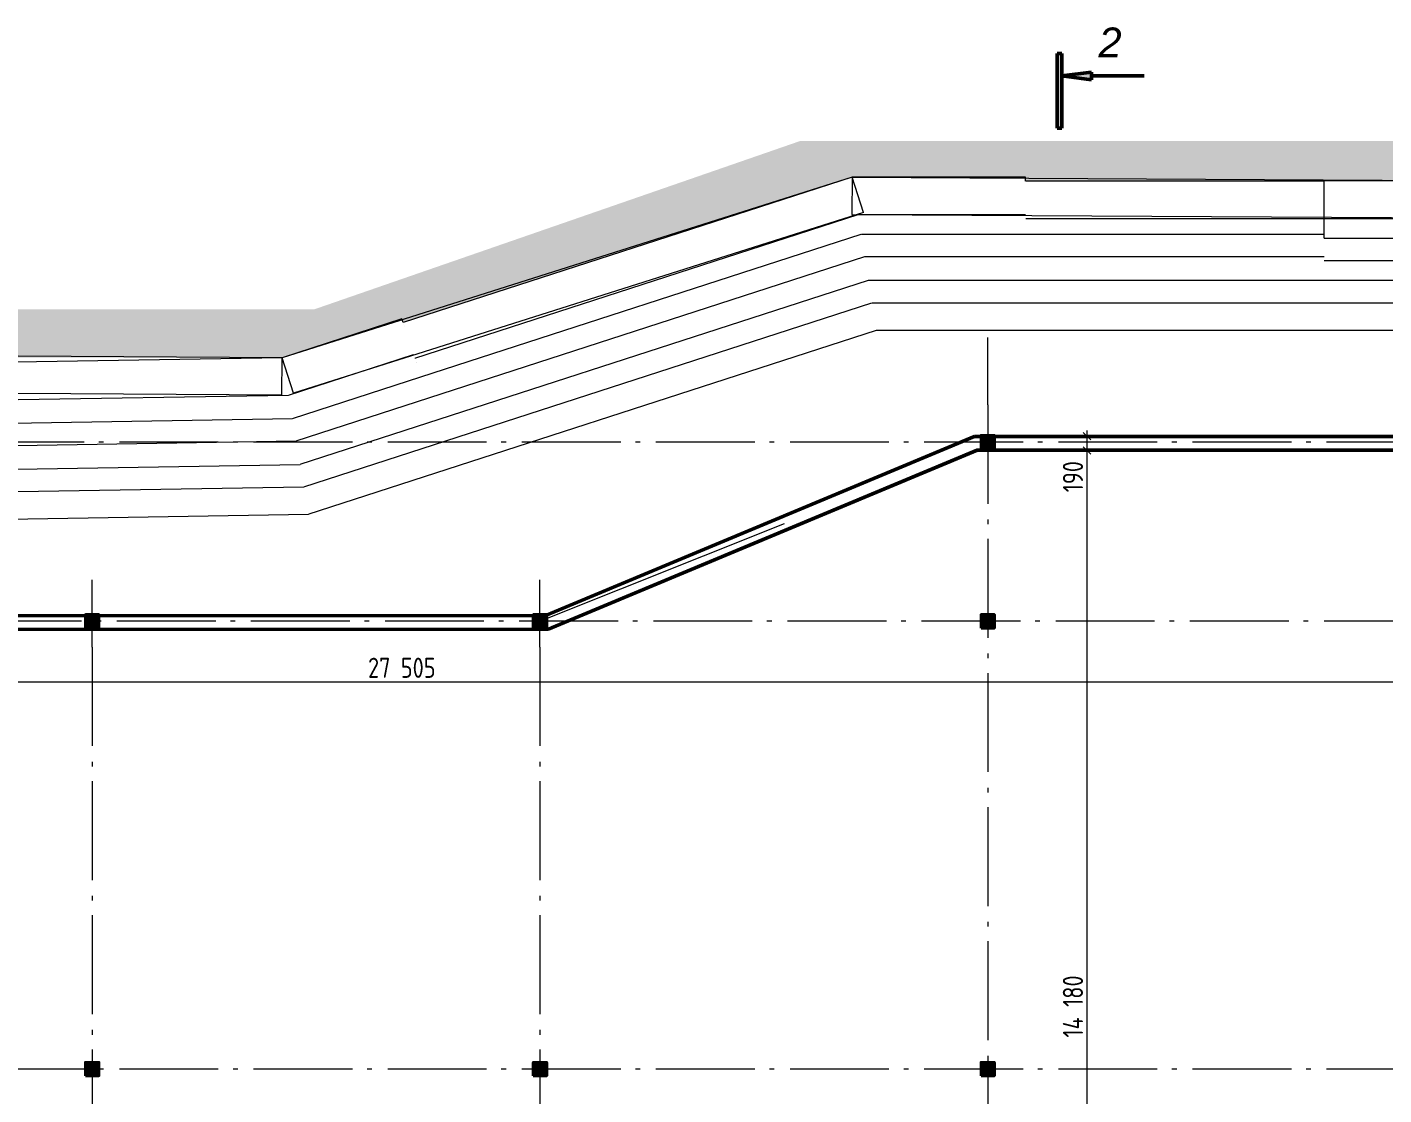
# Model space of a CAD drawing. Header units: millimetres. Extents: x -61690 to 288735, y 32617 to 77592.
# Drawn here: x -34143 to -15964, y 63110 to 77418 of the extents above; entities that cross this region are included whole.
import ezdxf
from ezdxf.enums import TextEntityAlignment as Align

# ---------------------------------------------------------------- set-up
doc = ezdxf.new("R2010")
doc.units = ezdxf.units.MM
doc.header["$MEASUREMENT"] = 0
doc.set_wipeout_variables(frame=1)
for name, pattern in [('Double Dashed', [1797.222233, 1325, -211.666656, 63.333344, -197.222233]), ('Wipeout_Contour', [1000, 0, -1000]), ('Штрихпунктирная', [6702.777624, 3527.777672, -1763.888836, 0, -1411.111116])]:
    doc.linetypes.add(name, pattern=pattern)
for name, color, linetype in [('колонны', 7, 'Continuous'), ('оси', 7, 'Continuous'), ('подп стены Инжзащита', 7, 'Continuous'), ('размеры внутр', 7, 'Continuous'), ('разрезы', 7, 'Continuous'), ('стены наруж', 7, 'Continuous')]:
    doc.layers.add(name, color=color, linetype=linetype)
for name, color, linetype, lineweight in [('колонны_Ном._пера__94', 252, 'Continuous', 13), ('колонны_Ном._пера__99', 7, 'Continuous', 40), ('оси_Ном._пера__96', 7, 'Continuous', 13), ('оси_Ном._пера__97', 7, 'Continuous', 20), ('подп стены Инжзащита_Ном._пера__96', 7, 'Continuous', 13), ('размеры внутр_Ном._пера__51', 98, 'Continuous', 50), ('размеры внутр_Ном._пера__96', 7, 'Continuous', 13), ('разрезы_Ном._пера__100', 7, 'Continuous', 50), ('разрезы_Ном._пера__96', 7, 'Continuous', 13), ('разрезы_Ном._пера__97', 7, 'Continuous', 20), ('стены наруж_Ном._пера__96', 7, 'Continuous', 13), ('стены наруж_Ном._пера__99', 7, 'Continuous', 40), ('штриховка_Ном._пера__95', 251, 'Continuous', 13)]:
    doc.layers.add(name, color=color, linetype=linetype, lineweight=lineweight)
doc.styles.add('СГЕНЕРИР_СТИЛЬ_2', font='gost_2_304-81_type.ttf')
doc.styles.add('СГЕНЕРИР_СТИЛЬ_5', font='ariali.ttf')
doc.dimstyles.new('СГЕНЕРИР_СТИЛЬ__4', dxfattribs={"dimtxt": 270.000005, "dimasz": 95, "dimexe": 0.18, "dimexo": 300, "dimgap": 0.09, "dimtad": 1, "dimdec": 0, "dimzin": 0, "dimdsep": 46, "dimtxsty": 'СГЕНЕРИР_СТИЛЬ_2', "dimblk": 'ARROWHEAD_6', "dimblk1": 'ARROWHEAD_6', "dimblk2": 'ARROWHEAD_6', "dimcen": 0.09, "dimclrd": 7, "dimclre": 7, "dimclrt": 98, "dimadec": 0, "dimazin": 0, "dimtfac": 1, "dimtdec": 4, "dimtmove": 0, "dimatfit": 3, "dimfxl": 1, "dimtolj": 1, "dimtzin": 0, "dimarcsym": 0})
doc.dimstyles.new('СГЕНЕРИР_СТИЛЬ__6', dxfattribs={"dimtxt": 270.000005, "dimasz": 95, "dimexe": 0.18, "dimexo": 300, "dimgap": 0.09, "dimtad": 1, "dimtih": 1, "dimtoh": 1, "dimdec": 0, "dimzin": 0, "dimdsep": 46, "dimtxsty": 'СГЕНЕРИР_СТИЛЬ_2', "dimblk": 'ARROWHEAD_6', "dimblk1": 'ARROWHEAD_6', "dimblk2": 'ARROWHEAD_6', "dimcen": 0.09, "dimclrd": 7, "dimclre": 7, "dimclrt": 98, "dimadec": 0, "dimazin": 0, "dimtfac": 1, "dimtdec": 4, "dimtmove": 0, "dimatfit": 3, "dimfxl": 1, "dimtolj": 1, "dimtzin": 0, "dimarcsym": 0})

# ---------------------------------------------------------------- blocks, each defined once
blk = doc.blocks.new('Стена_40_2', base_point=(23236, 73356))
at = {"color": 254, "linetype": 'Wipeout_Contour', "lineweight": 0, "ltscale": 308246.418521}
blk.add_wipeout([(-22764, 73356), (23236, 73356), (23284, 73725), (-22823, 73725)], dxfattribs=at).dxf.layer = 'подп стены Инжзащита'
at = {"layer": 'подп стены Инжзащита_Ном._пера__96', "linetype": 'Continuous', "flags": 128}
blk.add_lwpolyline([(-22764, 73356), (23236, 73356)], dxfattribs=at)
at = {"color": 254, "linetype": 'Wipeout_Contour', "lineweight": 0, "ltscale": 309986.532495}
blk.add_wipeout([(-22823, 73725), (23284, 73725), (23351, 74228), (-22902, 74228)], dxfattribs=at).dxf.layer = 'подп стены Инжзащита'
at = {"layer": 'подп стены Инжзащита_Ном._пера__96', "linetype": 'Continuous'}
blk.add_line((-22823, 73725), (23284, 73725), dxfattribs=at)
at = {"layer": 'подп стены Инжзащита_Ном._пера__96', "linetype": 'Continuous', "flags": 128}
blk.add_lwpolyline([(23351, 74228), (-22902, 74228)], dxfattribs=at)
blk = doc.blocks.new('Стена_42_2', base_point=(-22764, 73356))
at = {"color": 254, "linetype": 'Wipeout_Contour', "lineweight": 0, "ltscale": 308591.389983}
blk.add_wipeout([(-30375, 70889), (-22764, 73356), (-22823, 73725), (-30436, 71257)], dxfattribs=at).dxf.layer = 'подп стены Инжзащита'
at = {"color": 254, "linetype": 'Wipeout_Contour', "lineweight": 0, "ltscale": 310322.122698}
blk.add_wipeout([(-30436, 71257), (-22823, 73725), (-22902, 74228), (-30519, 71759)], dxfattribs=at).dxf.layer = 'подп стены Инжзащита'
at = {"layer": 'подп стены Инжзащита_Ном._пера__96', "linetype": 'Continuous'}
blk.add_line((-30436, 71257), (-22823, 73725), dxfattribs=at)
at = {"layer": 'подп стены Инжзащита_Ном._пера__96', "linetype": 'Continuous', "flags": 128}
for points in [[(-22902, 74228), (-30519, 71759)], [(-30375, 70889), (-22764, 73356)]]:
    blk.add_lwpolyline(points, dxfattribs=at)
blk = doc.blocks.new('Стена_43_2', base_point=(-30375, 70889))
at = {"color": 254, "linetype": 'Wipeout_Contour', "lineweight": 0, "ltscale": 326063.844539}
blk.add_wipeout([(-48372, 70591), (-30375, 70889), (-30436, 71257), (-48378, 70959)], dxfattribs=at).dxf.layer = 'подп стены Инжзащита'
at = {"color": 254, "linetype": 'Wipeout_Contour', "lineweight": 0, "ltscale": 327649.531772}
blk.add_wipeout([(-48378, 70959), (-30436, 71257), (-30519, 71759), (-48387, 71463)], dxfattribs=at).dxf.layer = 'подп стены Инжзащита'
at = {"layer": 'подп стены Инжзащита_Ном._пера__96', "linetype": 'Continuous'}
blk.add_line((-48378, 70959), (-30436, 71257), dxfattribs=at)
at = {"layer": 'подп стены Инжзащита_Ном._пера__96', "linetype": 'Continuous', "flags": 128}
for points in [[(-30519, 71759), (-48387, 71463)], [(-48378, 70959), (-48387, 71463)], [(-48372, 70591), (-48378, 70959)], [(-48372, 70591), (-30375, 70889)]]:
    blk.add_lwpolyline(points, dxfattribs=at)
blk = doc.blocks.new('Стена_45_2', base_point=(9236, 74027))
at = {"color": 254, "linetype": 'Wipeout_Contour', "lineweight": 0, "ltscale": 301523.769909}
blk.add_wipeout([(-16764, 74027), (9236, 74027), (9236, 74290), (-16764, 74290)], dxfattribs=at).dxf.layer = 'подп стены Инжзащита'
at = {"layer": 'подп стены Инжзащита_Ном._пера__96', "linetype": 'Continuous', "flags": 128}
blk.add_lwpolyline([(-16764, 74027), (9236, 74027)], dxfattribs=at)
at = {"color": 254, "linetype": 'Wipeout_Contour', "lineweight": 0, "ltscale": 303030.251047}
blk.add_wipeout([(-16764, 74290), (9236, 74290), (9236, 74793), (-16764, 74793)], dxfattribs=at).dxf.layer = 'подп стены Инжзащита'
at = {"layer": 'подп стены Инжзащита_Ном._пера__96', "linetype": 'Continuous'}
blk.add_line((-16764, 74290), (9236, 74290), dxfattribs=at)
at = {"layer": 'подп стены Инжзащита_Ном._пера__96', "linetype": 'Continuous', "flags": 128}
blk.add_lwpolyline([(9236, 74793), (-16764, 74793)], dxfattribs=at)
blk = doc.blocks.new('Стена_46_2', base_point=(-16764, 74027))
at = {"color": 254, "linetype": 'Wipeout_Contour', "lineweight": 0, "ltscale": 307386.935566}
blk.add_wipeout([(-22870, 74027), (-16764, 74027), (-16764, 74343), (-22920, 74343)], dxfattribs=at).dxf.layer = 'подп стены Инжзащита'
at = {"layer": 'подп стены Инжзащита_Ном._пера__96', "linetype": 'Continuous', "flags": 128}
blk.add_lwpolyline([(-22870, 74027), (-16764, 74027)], dxfattribs=at)
at = {"color": 254, "linetype": 'Wipeout_Contour', "lineweight": 0, "ltscale": 309004.878627}
blk.add_wipeout([(-22920, 74343), (-16764, 74343), (-16764, 74846), (-22999, 74846)], dxfattribs=at).dxf.layer = 'подп стены Инжзащита'
at = {"layer": 'подп стены Инжзащита_Ном._пера__96', "linetype": 'Continuous'}
blk.add_line((-22920, 74343), (-16764, 74343), dxfattribs=at)
at = {"layer": 'подп стены Инжзащита_Ном._пера__96', "linetype": 'Continuous', "flags": 128}
for points in [[(-16764, 74846), (-22999, 74846)], [(-16764, 74793), (-16764, 74846)]]:
    blk.add_lwpolyline(points, dxfattribs=at)
blk = doc.blocks.new('Стена_47_2', base_point=(-22870, 74027))
at = {"color": 254, "linetype": 'Wipeout_Contour', "lineweight": 0, "ltscale": 311149.466801}
blk.add_wipeout([(-30486, 71559), (-22870, 74027), (-22920, 74343), (-30538, 71873)], dxfattribs=at).dxf.layer = 'подп стены Инжзащита'
at = {"color": 254, "linetype": 'Wipeout_Contour', "lineweight": 0, "ltscale": 312773.476767}
blk.add_wipeout([(-30538, 71873), (-22920, 74343), (-22999, 74846), (-30622, 72375)], dxfattribs=at).dxf.layer = 'подп стены Инжзащита'
at = {"layer": 'подп стены Инжзащита_Ном._пера__96', "linetype": 'Continuous'}
blk.add_line((-30538, 71873), (-22920, 74343), dxfattribs=at)
at = {"layer": 'подп стены Инжзащита_Ном._пера__96', "linetype": 'Continuous', "flags": 128}
for points in [[(-22999, 74846), (-30622, 72375)], [(-30486, 71559), (-22870, 74027)]]:
    blk.add_lwpolyline(points, dxfattribs=at)
blk = doc.blocks.new('Стена_48_2', base_point=(-30486, 71559))
at = {"color": 254, "linetype": 'Wipeout_Contour', "lineweight": 0, "ltscale": 328407.79024}
blk.add_wipeout([(-48383, 71262), (-30486, 71559), (-30538, 71873), (-48389, 71577)], dxfattribs=at).dxf.layer = 'подп стены Инжзащита'
at = {"color": 254, "linetype": 'Wipeout_Contour', "lineweight": 0, "ltscale": 329897.436338}
blk.add_wipeout([(-48389, 71577), (-30538, 71873), (-30622, 72375), (-48397, 72080)], dxfattribs=at).dxf.layer = 'подп стены Инжзащита'
at = {"layer": 'подп стены Инжзащита_Ном._пера__96', "linetype": 'Continuous'}
blk.add_line((-48389, 71577), (-30538, 71873), dxfattribs=at)
at = {"layer": 'подп стены Инжзащита_Ном._пера__96', "linetype": 'Continuous', "flags": 128}
for points in [[(-30622, 72375), (-48397, 72080)], [(-48389, 71577), (-48397, 72080)], [(-48383, 71262), (-48389, 71577)], [(-48383, 71262), (-30486, 71559)]]:
    blk.add_lwpolyline(points, dxfattribs=at)
blk = doc.blocks.new('Стена_53_2', base_point=(-8764, 74590))
at = {"color": 254, "linetype": 'Wipeout_Contour', "lineweight": 0, "ltscale": 303626.011063}
blk.add_wipeout([(-16764, 74590), (-8764, 74590), (-8764, 74853), (-16764, 74853)], dxfattribs=at).dxf.layer = 'подп стены Инжзащита'
at = {"layer": 'подп стены Инжзащита_Ном._пера__96', "linetype": 'Continuous', "flags": 128}
blk.add_lwpolyline([(-16764, 74590), (-8764, 74590)], dxfattribs=at)
at = {"color": 254, "linetype": 'Wipeout_Contour', "lineweight": 0, "ltscale": 305133.414213}
blk.add_wipeout([(-16764, 74853), (-8764, 74853), (-8764, 75356), (-16764, 75356)], dxfattribs=at).dxf.layer = 'подп стены Инжзащита'
at = {"layer": 'подп стены Инжзащита_Ном._пера__96', "linetype": 'Continuous'}
blk.add_line((-16764, 74853), (-8764, 74853), dxfattribs=at)
at = {"layer": 'подп стены Инжзащита_Ном._пера__96', "linetype": 'Continuous', "flags": 128}
for points in [[(-8764, 75356), (-16764, 75356)], [(-16764, 74853), (-16764, 75356)], [(-8764, 75303), (-8764, 75356)], [(-16764, 74590), (-16764, 74853)]]:
    blk.add_lwpolyline(points, dxfattribs=at)
blk = doc.blocks.new('Стена_54_2', base_point=(-16764, 74643))
at = {"color": 254, "linetype": 'Wipeout_Contour', "lineweight": 0, "ltscale": 308366.321237}
blk.add_wipeout([(-20764, 74643), (-16764, 74643), (-16764, 74853), (-20764, 74853)], dxfattribs=at).dxf.layer = 'подп стены Инжзащита'
at = {"layer": 'подп стены Инжзащита_Ном._пера__96', "linetype": 'Continuous', "flags": 128}
blk.add_lwpolyline([(-20764, 74643), (-16764, 74643)], dxfattribs=at)
at = {"color": 254, "linetype": 'Wipeout_Contour', "lineweight": 0, "ltscale": 309749.227925}
blk.add_wipeout([(-20764, 74853), (-16764, 74853), (-16764, 75356), (-20764, 75356)], dxfattribs=at).dxf.layer = 'подп стены Инжзащита'
at = {"layer": 'подп стены Инжзащита_Ном._пера__96', "linetype": 'Continuous'}
blk.add_line((-20764, 74853), (-16764, 74853), dxfattribs=at)
at = {"layer": 'подп стены Инжзащита_Ном._пера__96', "linetype": 'Continuous', "flags": 128}
for points in [[(-16764, 75356), (-20764, 75356)], [(-16764, 74853), (-16764, 75356)], [(-16764, 74643), (-16764, 74853)]]:
    blk.add_lwpolyline(points, dxfattribs=at)
blk = doc.blocks.new('Стена_55_2', base_point=(-20764, 74643))
at = {"color": 254, "linetype": 'Wipeout_Contour', "lineweight": 0, "ltscale": 311663.498208}
blk.add_wipeout([(-22967, 74643), (-20764, 74643), (-20764, 74906), (-23009, 74906)], dxfattribs=at).dxf.layer = 'подп стены Инжзащита'
at = {"layer": 'подп стены Инжзащита_Ном._пера__96', "linetype": 'Continuous', "flags": 128}
blk.add_lwpolyline([(-22967, 74643), (-20764, 74643)], dxfattribs=at)
at = {"color": 254, "linetype": 'Wipeout_Contour', "lineweight": 0, "ltscale": 313168.597698}
blk.add_wipeout([(-23009, 74906), (-20764, 74906), (-20764, 75408), (-23088, 75408)], dxfattribs=at).dxf.layer = 'подп стены Инжзащита'
at = {"layer": 'подп стены Инжзащита_Ном._пера__96', "linetype": 'Continuous'}
blk.add_line((-23009, 74906), (-20764, 74906), dxfattribs=at)
at = {"layer": 'подп стены Инжзащита_Ном._пера__96', "linetype": 'Continuous', "flags": 128}
for points in [[(-20764, 75408), (-23088, 75408)], [(-20764, 75356), (-20764, 75408)]]:
    blk.add_lwpolyline(points, dxfattribs=at)
blk = doc.blocks.new('Стена_56_2', base_point=(-28869, 72730))
at = {"color": 254, "linetype": 'Wipeout_Contour', "lineweight": 0, "ltscale": 313217.871611}
blk.add_wipeout([(-28869, 72730), (-22967, 74643), (-23009, 74906), (-28950, 72980)], dxfattribs=at).dxf.layer = 'подп стены Инжзащита'
at = {"color": 254, "linetype": 'Wipeout_Contour', "lineweight": 0, "ltscale": 314749.131205}
blk.add_wipeout([(-28950, 72980), (-23009, 74906), (-23088, 75408), (-29105, 73458)], dxfattribs=at).dxf.layer = 'подп стены Инжзащита'
at = {"layer": 'подп стены Инжзащита_Ном._пера__96', "linetype": 'Continuous'}
blk.add_line((-28950, 72980), (-23009, 74906), dxfattribs=at)
at = {"layer": 'подп стены Инжзащита_Ном._пера__96', "linetype": 'Continuous', "flags": 128}
for points in [[(-23088, 75408), (-29105, 73458)], [(-28869, 72730), (-22967, 74643)]]:
    blk.add_lwpolyline(points, dxfattribs=at)
blk = doc.blocks.new('Стена_57_2', base_point=(-30589, 72172))
at = {"color": 254, "linetype": 'Wipeout_Contour', "lineweight": 0, "ltscale": 313898.223431}
blk.add_wipeout([(-30589, 72172), (-28869, 72730), (-28966, 73030), (-30642, 72487)], dxfattribs=at).dxf.layer = 'подп стены Инжзащита'
at = {"color": 254, "linetype": 'Wipeout_Contour', "lineweight": 0, "ltscale": 315519.110702}
blk.add_wipeout([(-30642, 72487), (-28966, 73030), (-29121, 73508), (-30725, 72988)], dxfattribs=at).dxf.layer = 'подп стены Инжзащита'
at = {"layer": 'подп стены Инжзащита_Ном._пера__96', "linetype": 'Continuous'}
blk.add_line((-30642, 72487), (-28966, 73030), dxfattribs=at)
at = {"layer": 'подп стены Инжзащита_Ном._пера__96', "linetype": 'Continuous', "flags": 128}
for points in [[(-29121, 73508), (-30725, 72988)], [(-29105, 73458), (-29121, 73508)], [(-30589, 72172), (-28869, 72730)]]:
    blk.add_lwpolyline(points, dxfattribs=at)
blk = doc.blocks.new('Стена_58_2', base_point=(-30589, 72172))
at = {"color": 254, "linetype": 'Wipeout_Contour', "lineweight": 0, "ltscale": 320635.584802}
blk.add_wipeout([(-38395, 72043), (-30589, 72172), (-30642, 72487), (-38400, 72358)], dxfattribs=at).dxf.layer = 'подп стены Инжзащита'
at = {"layer": 'подп стены Инжзащита_Ном._пера__96', "linetype": 'Continuous', "flags": 128}
blk.add_lwpolyline([(-38395, 72043), (-30589, 72172)], dxfattribs=at)
at = {"color": 254, "linetype": 'Wipeout_Contour', "lineweight": 0, "ltscale": 322169.145149}
blk.add_wipeout([(-38400, 72358), (-30642, 72487), (-30725, 72988), (-38409, 72861)], dxfattribs=at).dxf.layer = 'подп стены Инжзащита'
at = {"layer": 'подп стены Инжзащита_Ном._пера__96', "linetype": 'Continuous'}
blk.add_line((-38400, 72358), (-30642, 72487), dxfattribs=at)
at = {"layer": 'подп стены Инжзащита_Ном._пера__96', "linetype": 'Continuous', "flags": 128}
for points in [[(-30725, 72988), (-38409, 72861)], [(-38407, 72756), (-38409, 72861)]]:
    blk.add_lwpolyline(points, dxfattribs=at)
blk = doc.blocks.new('Стена_74_2', base_point=(-14976, 71841))
at = {"layer": 'стены наруж_Ном._пера__96', "linetype": 'Continuous'}
for p, q in [((-21361, 71916), (-21447, 71916)), ((-15361, 71916), (-21181, 71916)), ((-14976, 71916), (-15181, 71916)), ((-21417, 71766), (-21361, 71766)), ((-21181, 71766), (-21361, 71766)), ((-21181, 71766), (-15361, 71766)), ((-15181, 71766), (-15361, 71766)), ((-15181, 71766), (-14976, 71766))]:
    blk.add_line(p, q, dxfattribs=at)
at = {"layer": 'стены наруж_Ном._пера__99', "linetype": 'Continuous', "flags": 128}
for points in [[(-21361, 71936), (-21451, 71936)], [(-15361, 71936), (-21181, 71936)], [(-14976, 71936), (-15181, 71936)], [(-21413, 71746), (-14976, 71746)]]:
    blk.add_lwpolyline(points, dxfattribs=at)
blk = doc.blocks.new('Стена_75_2', base_point=(-21432, 71841))
at = {"layer": 'стены наруж_Ном._пера__96', "linetype": 'Continuous'}
for p, q in [((-21447, 71916), (-27173, 69526)), ((-27115, 69387), (-21417, 71766)), ((-27173, 69526), (-27181, 69522)), ((-27167, 69366), (-27115, 69387))]:
    blk.add_line(p, q, dxfattribs=at)
at = {"layer": 'стены наруж_Ном._пера__99', "linetype": 'Continuous', "flags": 128}
for points in [[(-21451, 71936), (-27181, 69544)], [(-27163, 69346), (-21413, 71746)]]:
    blk.add_lwpolyline(points, dxfattribs=at)
blk = doc.blocks.new('Стена_76_2', base_point=(-27182, 69441))
at = {"layer": 'стены наруж_Ном._пера__96', "linetype": 'Continuous'}
for p, q in [((-39361, 69516), (-42776, 69516)), ((-33361, 69516), (-39181, 69516)), ((-27361, 69516), (-33181, 69516)), ((-42776, 69366), (-39361, 69366)), ((-39181, 69366), (-39361, 69366)), ((-39181, 69366), (-33361, 69366)), ((-33181, 69366), (-33361, 69366)), ((-33181, 69366), (-27361, 69366)), ((-27167, 69366), (-27361, 69366)), ((-27361, 69366), (-27167, 69366))]:
    blk.add_line(p, q, dxfattribs=at)
at = {"layer": 'стены наруж_Ном._пера__99', "linetype": 'Continuous', "flags": 128}
for points in [[(-39361, 69536), (-42776, 69536)], [(-42776, 69516), (-42776, 69536)], [(-33361, 69536), (-39181, 69536)], [(-27361, 69536), (-33181, 69536)], [(-42776, 69346), (-27163, 69346)]]:
    blk.add_lwpolyline(points, dxfattribs=at)
blk = doc.blocks.new('Колонна_3_2', base_point=(-33271, 69456))
at = {"layer": 'колонны_Ном._пера__94', "linetype": 'Continuous'}
blk.add_hatch(color=256, dxfattribs=at).paths.add_polyline_path([(-33361, 69366), (-33181, 69366), (-33181, 69546), (-33361, 69546)])
at = {"layer": 'колонны_Ном._пера__99', "linetype": 'Continuous', "flags": 128}
blk.add_lwpolyline([(-33361, 69366), (-33181, 69366), (-33181, 69546), (-33361, 69546)], close=True, dxfattribs=at)
blk = doc.blocks.new('Колонна_4_2', base_point=(-27271, 69456))
at = {"layer": 'колонны_Ном._пера__94', "linetype": 'Continuous'}
blk.add_hatch(color=256, dxfattribs=at).paths.add_polyline_path([(-27361, 69366), (-27181, 69366), (-27181, 69546), (-27361, 69546)])
at = {"layer": 'колонны_Ном._пера__99', "linetype": 'Continuous', "flags": 128}
blk.add_lwpolyline([(-27361, 69366), (-27181, 69366), (-27181, 69546), (-27361, 69546)], close=True, dxfattribs=at)
blk = doc.blocks.new('Колонна_5_2', base_point=(-21271, 69456))
at = {"layer": 'колонны_Ном._пера__94', "linetype": 'Continuous'}
blk.add_hatch(color=256, dxfattribs=at).paths.add_polyline_path([(-21361, 69366), (-21181, 69366), (-21181, 69546), (-21361, 69546)])
at = {"layer": 'колонны_Ном._пера__99', "linetype": 'Continuous', "flags": 128}
blk.add_lwpolyline([(-21361, 69366), (-21181, 69366), (-21181, 69546), (-21361, 69546)], close=True, dxfattribs=at)
blk = doc.blocks.new('Колонна_6_2', base_point=(-21271, 71856))
at = {"layer": 'колонны_Ном._пера__94', "linetype": 'Continuous'}
blk.add_hatch(color=256, dxfattribs=at).paths.add_polyline_path([(-21361, 71766), (-21181, 71766), (-21181, 71946), (-21361, 71946)])
at = {"layer": 'колонны_Ном._пера__99', "linetype": 'Continuous', "flags": 128}
blk.add_lwpolyline([(-21361, 71766), (-21181, 71766), (-21181, 71946), (-21361, 71946)], close=True, dxfattribs=at)
blk = doc.blocks.new('Колонна_34_2', base_point=(-21271, 63456))
at = {"layer": 'колонны_Ном._пера__94', "linetype": 'Continuous'}
blk.add_hatch(color=256, dxfattribs=at).paths.add_polyline_path([(-21361, 63366), (-21181, 63366), (-21181, 63546), (-21361, 63546)])
at = {"layer": 'колонны_Ном._пера__99', "linetype": 'Continuous', "flags": 128}
blk.add_lwpolyline([(-21361, 63366), (-21181, 63366), (-21181, 63546), (-21361, 63546)], close=True, dxfattribs=at)
blk = doc.blocks.new('Колонна_37_2', base_point=(-27271, 63456))
at = {"layer": 'колонны_Ном._пера__94', "linetype": 'Continuous'}
blk.add_hatch(color=256, dxfattribs=at).paths.add_polyline_path([(-27361, 63366), (-27181, 63366), (-27181, 63546), (-27361, 63546)])
at = {"layer": 'колонны_Ном._пера__99', "linetype": 'Continuous', "flags": 128}
blk.add_lwpolyline([(-27361, 63366), (-27181, 63366), (-27181, 63546), (-27361, 63546)], close=True, dxfattribs=at)
blk = doc.blocks.new('Колонна_38_2', base_point=(-33271, 63456))
at = {"layer": 'колонны_Ном._пера__94', "linetype": 'Continuous'}
blk.add_hatch(color=256, dxfattribs=at).paths.add_polyline_path([(-33361, 63366), (-33181, 63366), (-33181, 63546), (-33361, 63546)])
at = {"layer": 'колонны_Ном._пера__99', "linetype": 'Continuous', "flags": 128}
blk.add_lwpolyline([(-33361, 63366), (-33181, 63366), (-33181, 63546), (-33361, 63546)], close=True, dxfattribs=at)
blk = doc.blocks.new('Морф_3_2')
at = {"layer": 'подп стены Инжзащита_Ном._пера__96', "linetype": 'Continuous', "flags": 128}
for points in [[(-23088, 75408), (-23091, 74908)], [(-23088, 75408), (23471, 75146)], [(-23091, 74908), (23469, 74646)]]:
    blk.add_lwpolyline(points, dxfattribs=at)
blk = doc.blocks.new('Морф_5_2')
at = {"layer": 'подп стены Инжзащита_Ном._пера__96', "linetype": 'Continuous', "flags": 128}
for points in [[(-23088, 75408), (-30725, 72988)], [(-22937, 74932), (-23088, 75408)], [(-22937, 74932), (-30574, 72511)], [(-30574, 72511), (-30725, 72988)]]:
    blk.add_lwpolyline(points, dxfattribs=at)
blk = doc.blocks.new('Морф_6_2')
at = {"layer": 'подп стены Инжзащита_Ном._пера__96', "linetype": 'Continuous', "flags": 128}
for points in [[(-48413, 72600), (-48410, 73100)], [(-30725, 72988), (-48410, 73100)], [(-30728, 72488), (-30725, 72988)], [(-30728, 72488), (-48413, 72600)]]:
    blk.add_lwpolyline(points, dxfattribs=at)
blk = doc.blocks.new('Стандартный маркер сетки_3')
at = {"layer": 'оси_Ном._пера__96', "linetype": 'Double Dashed'}
for p, q in [((900, 0), (0, 0)), ((900, 0), (17157, 0)), ((17157, 0), (18057, 0))]:
    blk.add_line(p, q, dxfattribs=at)
blk.add_point((17157, 0), dxfattribs=at)
blk.add_point((17157, 0), dxfattribs=at)
at = {"layer": 'оси_Ном._пера__97', "linetype": 'Continuous'}
blk.add_circle((18457, 0), 400, dxfattribs=at)
at = {"layer": 'оси_Ном._пера__96', "style": 'СГЕНЕРИР_СТИЛЬ_2'}
blk.add_attdef('AC_MarkerText_1', text='', height=350, rotation=90, dxfattribs=at).set_placement((18727, -122), align=Align.BOTTOM_LEFT)
blk = doc.blocks.new('Стандартный маркер сетки_4')
at = {"layer": 'оси_Ном._пера__96', "linetype": 'Double Dashed'}
for p, q in [((900, 0), (0, 0)), ((900, 0), (17157, 0)), ((17157, 0), (18057, 0))]:
    blk.add_line(p, q, dxfattribs=at)
blk.add_point((17157, 0), dxfattribs=at)
blk.add_point((17157, 0), dxfattribs=at)
at = {"layer": 'оси_Ном._пера__97', "linetype": 'Continuous'}
blk.add_circle((18457, 0), 400, dxfattribs=at)
at = {"layer": 'оси_Ном._пера__96', "style": 'СГЕНЕРИР_СТИЛЬ_2'}
blk.add_attdef('AC_MarkerText_1', text='', height=350, rotation=90, dxfattribs=at).set_placement((18727, -139), align=Align.BOTTOM_LEFT)
blk = doc.blocks.new('Стандартный маркер сетки_5')
at = {"layer": 'оси_Ном._пера__96', "linetype": 'Double Dashed'}
for p, q in [((900, 0), (0, 0)), ((900, 0), (20403, 0)), ((20403, 0), (21303, 0))]:
    blk.add_line(p, q, dxfattribs=at)
blk.add_point((20403, 0), dxfattribs=at)
blk.add_point((20403, 0), dxfattribs=at)
at = {"layer": 'оси_Ном._пера__97', "linetype": 'Continuous'}
blk.add_circle((21703, 0), 400, dxfattribs=at)
at = {"layer": 'оси_Ном._пера__96', "style": 'СГЕНЕРИР_СТИЛЬ_2'}
blk.add_attdef('AC_MarkerText_1', text='', height=350, rotation=90, dxfattribs=at).set_placement((21973, -122), align=Align.BOTTOM_LEFT)
blk = doc.blocks.new('Стандартный маркер сетки_15')
at = {"layer": 'оси_Ном._пера__96', "linetype": 'Double Dashed'}
blk.add_line((900, 0), (76535, 0), dxfattribs=at)
at = {"layer": 'оси_Ном._пера__96', "style": 'СГЕНЕРИР_СТИЛЬ_2'}
for tag, p in [('AC_MarkerText_1_1', (-261, 270)), ('AC_MarkerText_1_2', (77974, 270))]:
    blk.add_attdef(tag, text='', height=350, rotation=180, dxfattribs=at).set_placement(p, align=Align.BOTTOM_LEFT)
blk = doc.blocks.new('*D293')
at = {"layer": 'размеры внутр_Ном._пера__96', "linetype": 'Continuous', "transparency": 16777216}
for p, q in [((-42776, 68344), (-42776, 68737)), ((-15271, 68344), (-15271, 68737)), ((-42726, 68694), (-42826, 68594)), ((-42776, 68644), (-15271, 68644)), ((-15321, 68594), (-15221, 68694)), ((-15271, 68644), (-15196, 68644))]:
    blk.add_line(p, q, dxfattribs=at)
at = {"layer": 'размеры внутр_Ном._пера__51', "transparency": 16777216, "insert": (-29575, 68698), "char_height": 270, "attachment_point": 7, "style": 'СГЕНЕРИР_СТИЛЬ_2'}
blk.add_mtext('{27\xa0505}', dxfattribs=at)
blk = doc.blocks.new('ARROWHEAD_6')
at = {"color": 0, "linetype": 'Continuous', "lineweight": 0}
for p, q in [((0, 0), (-1, 0)), ((-0.5, -0.5), (0.5, 0.5))]:
    blk.add_line(p, q, dxfattribs=at)
blk = doc.blocks.new('*D339')
at = {"layer": 'размеры внутр_Ном._пера__96', "linetype": 'Continuous', "transparency": 16777216}
for p, q in [((-19641, 71746), (-20035, 71746)), ((-19991, 71796), (-19891, 71696)), ((-19941, 57566), (-19941, 71746)), ((-19848, 57566), (-20241, 57566)), ((-19991, 57616), (-19891, 57516))]:
    blk.add_line(p, q, dxfattribs=at)
at = {"layer": 'размеры внутр_Ном._пера__51', "transparency": 16777216, "char_height": 270, "attachment_point": 7, "rotation": 90, "style": 'СГЕНЕРИР_СТИЛЬ_2'}
for s, insert in [('{190}', (-19995, 71185)), ('{14\xa0180}', (-19995, 63878))]:
    blk.add_mtext(s, dxfattribs=dict(at, insert=insert))
blk = doc.blocks.new('*D340')
at = {"layer": 'размеры внутр_Ном._пера__96', "linetype": 'Continuous', "transparency": 16777216}
for p, q in [((-19941, 71936), (-19941, 72011)), ((-19641, 71936), (-20035, 71936)), ((-19891, 71886), (-19991, 71986)), ((-19941, 71746), (-19941, 71936)), ((-19641, 71746), (-20035, 71746)), ((-19991, 71796), (-19891, 71696))]:
    blk.add_line(p, q, dxfattribs=at)
blk = doc.blocks.new('Плоскость сечения_2_2', base_point=(-20310, 54611))
at = {"layer": 'разрезы_Ном._пера__100', "linetype": 'Continuous'}
for points in [[(-20280, 77063), (-20340, 77063), (-20340, 76063), (-20280, 76063)], [(-19880, 76813), (-20280, 76763), (-19880, 76713)], [(-20280, 54611), (-20280, 55611), (-20340, 55611), (-20340, 54611)], [(-19880, 54861), (-19880, 54961), (-20280, 54911)]]:
    blk.add_hatch(color=256, dxfattribs=at).paths.add_polyline_path(points)
for p, q in [((-20340, 76063), (-20340, 77063)), ((-20340, 77063), (-20280, 77063)), ((-20280, 77063), (-20280, 76063)), ((-20280, 76763), (-19880, 76813)), ((-19880, 76713), (-20280, 76763)), ((-19880, 76813), (-19880, 76713)), ((-19880, 76763), (-19177, 76763)), ((-20280, 76063), (-20340, 76063)), ((-20280, 55611), (-20340, 55611)), ((-20340, 55611), (-20340, 54611)), ((-20280, 54611), (-20280, 55611)), ((-19880, 54961), (-20280, 54911)), ((-20280, 54911), (-19880, 54861)), ((-19880, 54861), (-19880, 54961)), ((-19880, 54911), (-19177, 54911)), ((-20340, 54611), (-20280, 54611))]:
    blk.add_line(p, q, dxfattribs=at)
at = {"layer": 'разрезы_Ном._пера__96', "linetype": 'Continuous'}
blk.add_line((-20310, 54611), (-20310, 55111), dxfattribs=at)
at = {"layer": 'разрезы_Ном._пера__97', "char_height": 400, "style": 'СГЕНЕРИР_СТИЛЬ_5'}
for insert, attachment_point in [((-19477, 77212), 6), ((-19780, 54463), 4)]:
    blk.add_mtext('{2}', dxfattribs=dict(at, insert=insert, attachment_point=attachment_point))
blk = doc.blocks.new('Стандартный маркер сетки_18')
at = {"layer": 'оси_Ном._пера__96', "linetype": 'Double Dashed'}
blk.add_line((900, 0), (76535, 0), dxfattribs=at)
at = {"layer": 'оси_Ном._пера__96', "style": 'СГЕНЕРИР_СТИЛЬ_2'}
for tag, p in [('AC_MarkerText_1_1', (-244, 270)), ('AC_MarkerText_1_2', (77991, 270))]:
    blk.add_attdef(tag, text='', height=350, rotation=180, dxfattribs=at).set_placement(p, align=Align.BOTTOM_LEFT)
blk = doc.blocks.new('Стандартный маркер сетки_19')
at = {"layer": 'оси_Ном._пера__96', "linetype": 'Double Dashed'}
blk.add_line((900, 0), (35164, 0), dxfattribs=at)
at = {"layer": 'оси_Ном._пера__96', "style": 'СГЕНЕРИР_СТИЛЬ_2'}
blk.add_attdef('AC_MarkerText_1', text='', height=350, rotation=180, dxfattribs=at).set_placement((36586, 270), align=Align.BOTTOM_LEFT)

msp = doc.modelspace()

# ---------------------------------------------------------------- hatches: boundary and pattern name
at = {"layer": 'штриховка_Ном._пера__95', "linetype": 'Continuous'}
h = msp.add_hatch(dxfattribs=at)
h.set_pattern_fill('ГРУНТ_0002', color=256, style=0, pattern_type=2)
h.set_pattern_definition([(45, (0, 0), (-275.7716, 275.7716), []), (45, (-91.9, 91.9), (-551.543, 551.543), []), (45, (-183.85, 183.85), (-551.543, 551.543), []), (135, (-275.77, 275.77), (91.92388, 91.92388), [390, -390])])
h.paths.add_polyline_path([(-48712, 72988), (-48712, 73636.9), (-30293.4, 73636.9), (-23787.1, 75891.4), (24537.4, 75891.4), (24537.4, 75145.5), (-23573.9, 75145.5), (-30048.4, 72988)])

# ---------------------------------------------------------------- block references
at = {"layer": 'колонны'}
for name, p in [('Колонна_6_2', (-21271, 71855.7)), ('Колонна_3_2', (-33271, 69455.7)), ('Колонна_4_2', (-27271, 69455.7)), ('Колонна_5_2', (-21271, 69455.7)), ('Колонна_38_2', (-33271, 63455.7)), ('Колонна_37_2', (-27271, 63455.7)), ('Колонна_34_2', (-21271, 63455.7))]:
    msp.add_blockref(name, p, dxfattribs=at)
at = {"layer": 'оси', "color": 251, "linetype": 'Continuous', "lineweight": 13}
ref = msp.add_blockref('Стандартный маркер сетки_5', (-21271, 73257.1), dxfattribs=dict(at, zscale=1000, rotation=270))
ref.add_attrib('AC_MarkerText_1', '5', dxfattribs={"color": 7, "linetype": 'Continuous', "lineweight": 13, "height": 350, "rotation": 360, "style": 'СГЕНЕРИР_СТИЛЬ_2'}).set_placement((-21393.2, 51284), align=Align.BOTTOM_LEFT)
ref = msp.add_blockref('Стандартный маркер сетки_3', (-33271, 70011.1), dxfattribs=dict(at, zscale=1000, rotation=270))
ref.add_attrib('AC_MarkerText_1', '3', dxfattribs={"color": 7, "linetype": 'Continuous', "lineweight": 13, "height": 350, "rotation": 360, "style": 'СГЕНЕРИР_СТИЛЬ_2'}).set_placement((-33393.2, 51284), align=Align.BOTTOM_LEFT)
ref = msp.add_blockref('Стандартный маркер сетки_4', (-27271, 70011.1), dxfattribs=dict(at, zscale=1000, rotation=270))
ref.add_attrib('AC_MarkerText_1', '4', dxfattribs={"color": 7, "linetype": 'Continuous', "lineweight": 13, "height": 350, "rotation": 360, "style": 'СГЕНЕРИР_СТИЛЬ_2'}).set_placement((-27410.2, 51284), align=Align.BOTTOM_LEFT)
at = {"layer": 'оси', "color": 251, "linetype": 'Continuous', "lineweight": 13, "zscale": 1000, "rotation": 180}
for name, p in [('Стандартный маркер сетки_19', (-14540.9, 69455.7)), ('Стандартный маркер сетки_15', (26830, 63455.7))]:
    msp.add_blockref(name, p, dxfattribs=at)
at = {"layer": 'стены наруж'}
for name, p in [('Стена_74_2', (-14976, 71840.7)), ('Стена_76_2', (-27181.9, 69440.7))]:
    msp.add_blockref(name, p, dxfattribs=at)

# ---------------------------------------------------------------- dimensions: what is measured, and where the dimension line sits
at = {"layer": 'размеры внутр', "linetype": 'Continuous'}
for base, p1, p2, picture, middle in [((-19941.5, 71935.7), (-18204, 71745.7), (-18204, 71935.7), '*D340', (-20130.5, 71492.5)), ((-19941.5, 71745.7), (-21011, 57565.7), (-18204, 71745.7), '*D339', (-20130.5, 64442.1))]:
    dim = msp.add_linear_dim(base=base, p1=p1, p2=p2, angle=90, dimstyle='СГЕНЕРИР_СТИЛЬ__4', dxfattribs=at)
    dim.commit()
    dim.dimension.update_dxf_attribs({"geometry": picture, "text_midpoint": middle, "dimtype": 160, "text_rotation": 90})
dim = msp.add_linear_dim(base=(-15271, 68643.6), p1=(-42776, 66455.7), p2=(-15271, 63455.7), dimstyle='СГЕНЕРИР_СТИЛЬ__6', dxfattribs=at)
dim.commit()
dim.dimension.update_dxf_attribs({"geometry": '*D293', "text_midpoint": (-29010.6, 68832.6), "dimtype": 160})

# ---------------------------------------------------------------- next in the draw order: block references
at = {"layer": 'подп стены Инжзащита'}
msp.add_blockref('Стена_40_2', (23235.7, 73356.4), dxfattribs=at)

# ---------------------------------------------------------------- next in the draw order: block references
for name, p in [('Стена_45_2', (9235.7, 74027.5)), ('Стена_42_2', (-22764.3, 73356.4))]:
    msp.add_blockref(name, p, dxfattribs=at)

# ---------------------------------------------------------------- next in the draw order: block references
for name, p in [('Стена_46_2', (-16764.3, 74027.5)), ('Стена_43_2', (-30374.6, 70889.5))]:
    msp.add_blockref(name, p, dxfattribs=at)

# ---------------------------------------------------------------- next in the draw order: block references
for name, p in [('Стена_53_2', (-8764.3, 74590.2)), ('Стена_47_2', (-22870, 74027.5))]:
    msp.add_blockref(name, p, dxfattribs=at)

# ---------------------------------------------------------------- next in the draw order: linework, layer by layer
at = {"layer": 'оси_Ном._пера__96', "linetype": 'Штрихпунктирная'}
msp.add_line((-27271, 69455.7), (-21271, 71855.7), dxfattribs=at)

# ---------------------------------------------------------------- next in the draw order: block references
at = {"layer": 'подп стены Инжзащита'}
for name, p in [('Стена_54_2', (-16764.3, 74642.8)), ('Стена_48_2', (-30486.1, 71558.7))]:
    msp.add_blockref(name, p, dxfattribs=at)
at = {"layer": 'стены наруж'}
msp.add_blockref('Стена_75_2', (-21431.9, 71840.7), dxfattribs=at)

# ---------------------------------------------------------------- next in the draw order: block references
at = {"layer": 'подп стены Инжзащита'}
msp.add_blockref('Стена_55_2', (-20764.3, 74642.8), dxfattribs=at)
at = {"layer": 'разрезы'}
msp.add_blockref('Плоскость сечения_2_2', (-20310.2, 54611.4), dxfattribs=at)

# ---------------------------------------------------------------- next in the draw order: block references
at = {"layer": 'подп стены Инжзащита'}
msp.add_blockref('Стена_56_2', (-28868.6, 72729.9), dxfattribs=at)

# ---------------------------------------------------------------- next in the draw order: block references
at = {"layer": 'подп стены Инжзащита', "linetype": 'Continuous'}
msp.add_blockref('Морф_3_2', (0, 0), dxfattribs=at)
at = {"layer": 'подп стены Инжзащита'}
msp.add_blockref('Стена_57_2', (-30589.3, 72172.1), dxfattribs=at)

# ---------------------------------------------------------------- next in the draw order: block references
msp.add_blockref('Стена_58_2', (-30589.3, 72172.1), dxfattribs=at)

# ---------------------------------------------------------------- next in the draw order: block references
at = {"layer": 'оси', "color": 251, "linetype": 'Continuous', "lineweight": 13, "zscale": 1000, "rotation": 180}
msp.add_blockref('Стандартный маркер сетки_18', (26830, 71855.7), dxfattribs=at)
at = {"layer": 'подп стены Инжзащита', "linetype": 'Continuous'}
for name in ['Морф_5_2', 'Морф_6_2']:
    msp.add_blockref(name, (0, 0), dxfattribs=at)

doc.saveas('drawing.dxf')
